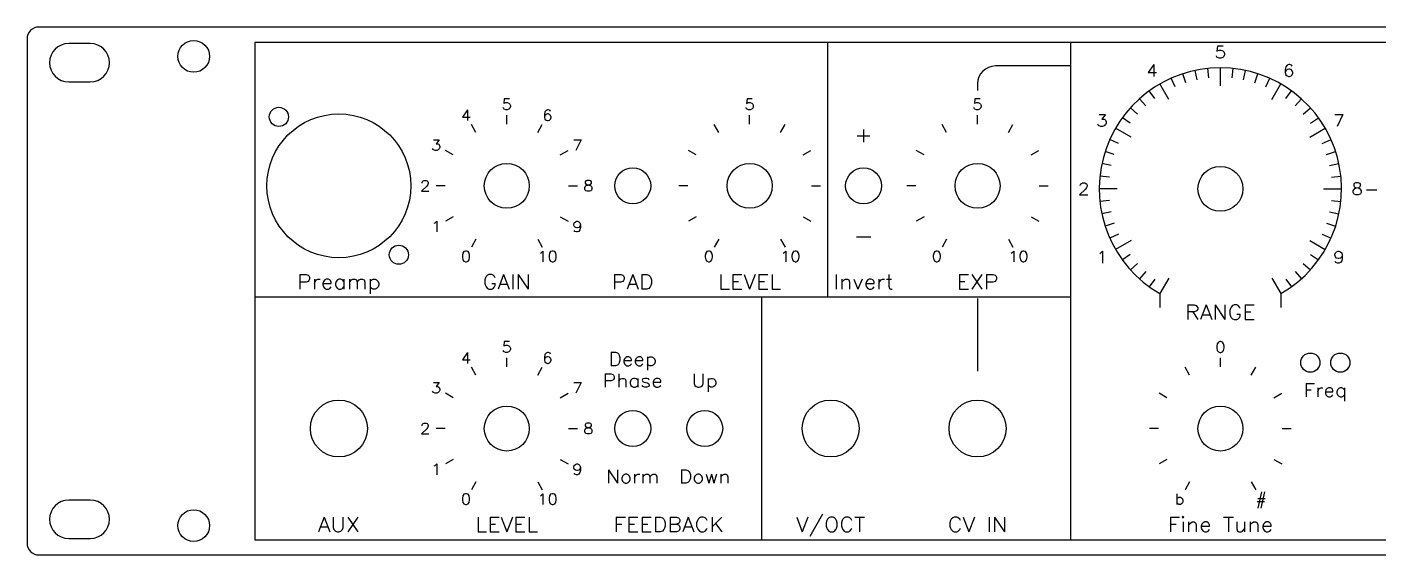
# Model space of a CAD drawing. Extents: x 0 to 483, y 0 to 88.
# Drawn here: x 0 to 225.4, y 0 to 88.1 of the extents above; entities that cross this region are included whole.
import ezdxf

# ---------------------------------------------------------------- set-up
doc = ezdxf.new("R2010")
doc.units = 0
for name, color, linetype in [('AUSSCHNITTE', 1, 'CONTINUOUS'), ('DRUCK', 5, 'CONTINUOUS'), ('KONTUR', 7, 'CONTINUOUS')]:
    doc.layers.add(name, color=color, linetype=linetype)

msp = doc.modelspace()

# ---------------------------------------------------------------- linework, layer by layer
at = {"layer": 'AUSSCHNITTE'}
for points in [[(6.95, 78.95), (10.55, 78.95, 1), (10.55, 85.35), (6.95, 85.35, 1)], [(6.95, 2.75), (10.55, 2.75, 1), (10.55, 9.15), (6.95, 9.15, 1)]]:
    msp.add_lwpolyline(points, format="xyb", close=True, dxfattribs=at)
for centre, radius in [((27.8, 83.2), 2.65), ((42, 73.1), 1.6), ((52, 61.6), 12), ((80, 61.6), 3.75), ((101, 61.6), 3), ((120.5, 61.6), 3.75), ((139.5, 61.6), 3), ((158.5, 61.6), 3.75), ((199, 61.1), 3.75), ((62, 50.1), 1.6), ((214, 32.1), 1.6), ((219, 32.1), 1.6), ((52, 21.1), 4.75), ((80, 21.1), 3.75), ((134, 21.1), 4.75), ((158.5, 21.1), 4.75), ((199, 21.1), 3.75), ((101, 21.1), 3), ((113, 21.1), 3), ((27.8, 4.9), 2.65)]:
    msp.add_circle(centre, radius, dxfattribs=at)
at = {"layer": 'DRUCK'}
for p, q in [((38, 85.6), (427.5, 85.6)), ((38, 85.6), (38, 2.5)), ((133.5, 85.6), (133.5, 43.1)), ((174, 85.6), (174, 2.5)), ((174, 81.6), (161.5, 81.6)), ((197.056, 79.598), (196.889, 81.189)), ((199, 78.3), (199, 81.3)), ((200.944, 79.598), (201.111, 81.189)), ((191.435, 78.092), (190.784, 79.554)), ((193.252, 78.79), (192.758, 80.311)), ((195.133, 79.294), (194.8, 80.859)), ((202.867, 79.294), (203.2, 80.859)), ((204.748, 78.79), (205.242, 80.311)), ((206.565, 78.092), (207.216, 79.554)), ((158.5, 78.6), (158.5, 77.5)), ((188.067, 76.148), (187.127, 77.442)), ((190.4, 75.996), (188.9, 78.594)), ((207.6, 75.996), (209.1, 78.594)), ((209.933, 76.148), (210.873, 77.442)), ((185.178, 73.546), (183.988, 74.616)), ((186.554, 74.922), (185.484, 76.112)), ((211.446, 74.922), (212.516, 76.112)), ((212.822, 73.546), (214.012, 74.616)), ((80, 71.9), (80, 73.4)), ((120.5, 71.9), (120.5, 73.4)), ((158.5, 71.9), (158.5, 73.4)), ((183.952, 72.033), (182.658, 72.973)), ((214.048, 72.033), (215.342, 72.973)), ((74.85, 70.52), (74.1, 71.819)), ((85.15, 70.52), (85.9, 71.819)), ((115.35, 70.52), (114.6, 71.819)), ((125.65, 70.52), (126.4, 71.819)), ((153.35, 70.52), (152.6, 71.819)), ((163.65, 70.52), (164.4, 71.819)), ((184.104, 69.7), (181.506, 71.2)), ((213.896, 69.7), (216.494, 71.2)), ((182.008, 68.665), (180.546, 69.316)), ((215.992, 68.665), (217.454, 69.316)), ((71.08, 66.75), (69.781, 67.5)), ((88.92, 66.75), (90.219, 67.5)), ((111.58, 66.75), (110.281, 67.5)), ((129.42, 66.75), (130.719, 67.5)), ((149.58, 66.75), (148.281, 67.5)), ((167.42, 66.75), (168.719, 67.5)), ((181.31, 66.848), (179.789, 67.342)), ((216.69, 66.848), (218.211, 67.342)), ((180.502, 63.044), (178.911, 63.211)), ((180.806, 64.967), (179.241, 65.3)), ((217.194, 64.967), (218.759, 65.3)), ((217.498, 63.044), (219.089, 63.211)), ((69.7, 61.6), (68.2, 61.6)), ((90.3, 61.6), (91.8, 61.6)), ((110.2, 61.6), (108.7, 61.6)), ((130.8, 61.6), (132.3, 61.6)), ((148.2, 61.6), (146.7, 61.6)), ((168.8, 61.6), (170.3, 61.6)), ((181.8, 61.1), (178.8, 61.1)), ((216.2, 61.1), (219.2, 61.1)), ((180.502, 59.156), (178.911, 58.989)), ((217.498, 59.156), (219.089, 58.989)), ((71.08, 56.45), (69.781, 55.7)), ((88.92, 56.45), (90.219, 55.7)), ((111.58, 56.45), (110.281, 55.7)), ((129.42, 56.45), (130.719, 55.7)), ((149.58, 56.45), (148.281, 55.7)), ((167.42, 56.45), (168.719, 55.7)), ((180.806, 57.233), (179.241, 56.9)), ((217.194, 57.233), (218.759, 56.9)), ((181.31, 55.352), (179.789, 54.858)), ((216.69, 55.352), (218.211, 54.858)), ((74.85, 52.68), (74.1, 51.381)), ((85.15, 52.68), (85.9, 51.381)), ((115.35, 52.68), (114.6, 51.381)), ((125.65, 52.68), (126.4, 51.381)), ((138.3, 53.1), (140.7, 53.1)), ((153.35, 52.68), (152.6, 51.381)), ((163.65, 52.68), (164.4, 51.381)), ((182.008, 53.535), (180.546, 52.884)), ((184.104, 52.5), (181.506, 51)), ((213.896, 52.5), (216.494, 51)), ((215.992, 53.535), (217.454, 52.884)), ((183.952, 50.167), (182.658, 49.227)), ((214.048, 50.167), (215.342, 49.227)), ((185.178, 48.654), (183.988, 47.584)), ((212.822, 48.654), (214.012, 47.584)), ((186.554, 47.278), (185.484, 46.088)), ((188.067, 46.052), (187.127, 44.758)), ((190.4, 46.204), (188.9, 43.606)), ((207.6, 46.204), (209.1, 43.606)), ((209.933, 46.052), (210.873, 44.758)), ((211.446, 47.278), (212.516, 46.088)), ((38, 43.1), (174, 43.1)), ((122.5, 43.1), (122.5, 2.5)), ((188.9, 43.606), (188.9, 41.3)), ((209.1, 43.606), (209.1, 41.3)), ((158.5, 42.8), (158.5, 30.7)), ((80, 31.4), (80, 32.9)), ((199, 31.4), (199, 32.9)), ((74.85, 30.02), (74.1, 31.319)), ((85.15, 30.02), (85.9, 31.319)), ((193.85, 30.02), (193.1, 31.319)), ((204.15, 30.02), (204.9, 31.319)), ((71.08, 26.25), (69.781, 27)), ((88.92, 26.25), (90.219, 27)), ((190.08, 26.25), (188.781, 27)), ((207.92, 26.25), (209.219, 27)), ((69.7, 21.1), (68.2, 21.1)), ((90.3, 21.1), (91.8, 21.1)), ((188.7, 21.1), (187.2, 21.1)), ((209.3, 21.1), (210.8, 21.1)), ((71.08, 15.95), (69.781, 15.2)), ((88.92, 15.95), (90.219, 15.2)), ((190.08, 15.95), (188.781, 15.2)), ((207.92, 15.95), (209.219, 15.2)), ((74.85, 12.18), (74.1, 10.881)), ((85.15, 12.18), (85.9, 10.881)), ((193.85, 12.18), (193.1, 10.881)), ((204.15, 12.18), (204.9, 10.881)), ((38, 2.5), (427.5, 2.5))]:
    msp.add_line(p, q, dxfattribs=at)
for points in [[(199.48, 84.908), (198.52, 84.908), (198.424, 84.044), (198.52, 84.14), (198.808, 84.236), (199.096, 84.236), (199.384, 84.14), (199.576, 83.948), (199.672, 83.66), (199.672, 83.468), (199.576, 83.18), (199.384, 82.988), (199.096, 82.892), (198.808, 82.892), (198.52, 82.988), (198.424, 83.084), (198.328, 83.276)], [(187.888, 81.853), (186.928, 80.509), (188.368, 80.509)], [(187.888, 81.853), (187.888, 79.837)], [(210.976, 81.565), (210.88, 81.757), (210.592, 81.853), (210.4, 81.853), (210.112, 81.757), (209.92, 81.469), (209.824, 80.989), (209.824, 80.509), (209.92, 80.125), (210.112, 79.933), (210.4, 79.837), (210.496, 79.837), (210.784, 79.933), (210.976, 80.125), (211.072, 80.413), (211.072, 80.509), (210.976, 80.797), (210.784, 80.989), (210.496, 81.085), (210.4, 81.085), (210.112, 80.989), (209.92, 80.797), (209.824, 80.509)], [(80.429, 76.1), (79.571, 76.1), (79.486, 75.329), (79.571, 75.414), (79.829, 75.5), (80.086, 75.5), (80.343, 75.414), (80.514, 75.243), (80.6, 74.986), (80.6, 74.814), (80.514, 74.557), (80.343, 74.386), (80.086, 74.3), (79.829, 74.3), (79.571, 74.386), (79.486, 74.471), (79.4, 74.643)], [(120.929, 76.1), (120.071, 76.1), (119.986, 75.329), (120.071, 75.414), (120.329, 75.5), (120.586, 75.5), (120.843, 75.414), (121.014, 75.243), (121.1, 74.986), (121.1, 74.814), (121.014, 74.557), (120.843, 74.386), (120.586, 74.3), (120.329, 74.3), (120.071, 74.386), (119.986, 74.471), (119.9, 74.643)], [(158.929, 76.1), (158.071, 76.1), (157.986, 75.329), (158.071, 75.414), (158.329, 75.5), (158.586, 75.5), (158.843, 75.414), (159.014, 75.243), (159.1, 74.986), (159.1, 74.814), (159.014, 74.557), (158.843, 74.386), (158.586, 74.3), (158.329, 74.3), (158.071, 74.386), (157.986, 74.471), (157.9, 74.643)], [(73.457, 74.278), (72.6, 73.078), (73.886, 73.078)], [(73.457, 74.278), (73.457, 72.478)], [(87.314, 74.021), (87.229, 74.192), (86.971, 74.278), (86.8, 74.278), (86.543, 74.192), (86.371, 73.935), (86.286, 73.507), (86.286, 73.078), (86.371, 72.735), (86.543, 72.564), (86.8, 72.478), (86.886, 72.478), (87.143, 72.564), (87.314, 72.735), (87.4, 72.992), (87.4, 73.078), (87.314, 73.335), (87.143, 73.507), (86.886, 73.592), (86.8, 73.592), (86.543, 73.507), (86.371, 73.335), (86.286, 73.078)], [(178.775, 73.508), (179.831, 73.508), (179.255, 72.74), (179.543, 72.74), (179.735, 72.644), (179.831, 72.548), (179.927, 72.26), (179.927, 72.068), (179.831, 71.78), (179.639, 71.588), (179.351, 71.492), (179.063, 71.492), (178.775, 71.588), (178.679, 71.684), (178.583, 71.876)], [(218.073, 73.508), (219.417, 73.508)], [(219.417, 73.508), (218.457, 71.492)], [(138.451, 69.925), (140.549, 69.925)], [(139.5, 70.974), (139.5, 68.876)], [(67.793, 69.3), (68.736, 69.3), (68.222, 68.614), (68.479, 68.614), (68.651, 68.529), (68.736, 68.443), (68.822, 68.186), (68.822, 68.014), (68.736, 67.757), (68.565, 67.586), (68.308, 67.5), (68.051, 67.5), (67.793, 67.586), (67.708, 67.671), (67.622, 67.843)], [(91.178, 69.3), (92.378, 69.3)], [(92.378, 69.3), (91.521, 67.5)], [(65.886, 62.071), (65.886, 62.157), (65.971, 62.329), (66.057, 62.414), (66.229, 62.5), (66.571, 62.5), (66.743, 62.414), (66.829, 62.329), (66.914, 62.157), (66.914, 61.986), (66.829, 61.814), (66.657, 61.557), (65.8, 60.7), (67, 60.7)], [(93.429, 62.5), (93.171, 62.414), (93.086, 62.243), (93.086, 62.071), (93.171, 61.9), (93.343, 61.814), (93.686, 61.729), (93.943, 61.643), (94.114, 61.471), (94.2, 61.3), (94.2, 61.043), (94.114, 60.871), (94.029, 60.786), (93.771, 60.7), (93.429, 60.7), (93.171, 60.786), (93.086, 60.871), (93, 61.043), (93, 61.3), (93.086, 61.471), (93.257, 61.643), (93.514, 61.729), (93.857, 61.814), (94.029, 61.9), (94.114, 62.071), (94.114, 62.243), (94.029, 62.414), (93.771, 62.5), (93.429, 62.5)], [(175.624, 61.628), (175.624, 61.724), (175.72, 61.916), (175.816, 62.012), (176.008, 62.108), (176.392, 62.108), (176.584, 62.012), (176.68, 61.916), (176.776, 61.724), (176.776, 61.532), (176.68, 61.34), (176.488, 61.052), (175.528, 60.092), (176.872, 60.092)], [(221.608, 62.108), (221.32, 62.012), (221.224, 61.82), (221.224, 61.628), (221.32, 61.436), (221.512, 61.34), (221.896, 61.244), (222.184, 61.148), (222.376, 60.956), (222.472, 60.764), (222.472, 60.476), (222.376, 60.284), (222.28, 60.188), (221.992, 60.092), (221.608, 60.092), (221.32, 60.188), (221.224, 60.284), (221.128, 60.476), (221.128, 60.764), (221.224, 60.956), (221.416, 61.148), (221.704, 61.244), (222.088, 61.34), (222.28, 61.436), (222.376, 61.628), (222.376, 61.82), (222.28, 62.012), (221.992, 62.108), (221.608, 62.108)], [(223.376, 60.956), (225.104, 60.956)], [(67.879, 55.357), (68.051, 55.443), (68.308, 55.7), (68.308, 53.9)], [(92.292, 55.1), (92.207, 54.843), (92.035, 54.671), (91.778, 54.586), (91.692, 54.586), (91.435, 54.671), (91.264, 54.843), (91.178, 55.1), (91.178, 55.186), (91.264, 55.443), (91.435, 55.614), (91.692, 55.7), (91.778, 55.7), (92.035, 55.614), (92.207, 55.443), (92.292, 55.1), (92.292, 54.671), (92.207, 54.243), (92.035, 53.986), (91.778, 53.9), (91.607, 53.9), (91.349, 53.986), (91.264, 54.157)], [(73.114, 50.722), (72.857, 50.636), (72.686, 50.379), (72.6, 49.951), (72.6, 49.693), (72.686, 49.265), (72.857, 49.008), (73.114, 48.922), (73.286, 48.922), (73.543, 49.008), (73.714, 49.265), (73.8, 49.693), (73.8, 49.951), (73.714, 50.379), (73.543, 50.636), (73.286, 50.722), (73.114, 50.722)], [(85.6, 50.379), (85.771, 50.465), (86.029, 50.722), (86.029, 48.922)], [(87.571, 50.722), (87.314, 50.636), (87.143, 50.379), (87.057, 49.951), (87.057, 49.693), (87.143, 49.265), (87.314, 49.008), (87.571, 48.922), (87.743, 48.922), (88, 49.008), (88.171, 49.265), (88.257, 49.693), (88.257, 49.951), (88.171, 50.379), (88, 50.636), (87.743, 50.722), (87.571, 50.722)], [(113.614, 50.722), (113.357, 50.636), (113.186, 50.379), (113.1, 49.951), (113.1, 49.693), (113.186, 49.265), (113.357, 49.008), (113.614, 48.922), (113.786, 48.922), (114.043, 49.008), (114.214, 49.265), (114.3, 49.693), (114.3, 49.951), (114.214, 50.379), (114.043, 50.636), (113.786, 50.722), (113.614, 50.722)], [(126.1, 50.379), (126.271, 50.465), (126.529, 50.722), (126.529, 48.922)], [(128.071, 50.722), (127.814, 50.636), (127.643, 50.379), (127.557, 49.951), (127.557, 49.693), (127.643, 49.265), (127.814, 49.008), (128.071, 48.922), (128.243, 48.922), (128.5, 49.008), (128.671, 49.265), (128.757, 49.693), (128.757, 49.951), (128.671, 50.379), (128.5, 50.636), (128.243, 50.722), (128.071, 50.722)], [(151.614, 50.722), (151.357, 50.636), (151.186, 50.379), (151.1, 49.951), (151.1, 49.693), (151.186, 49.265), (151.357, 49.008), (151.614, 48.922), (151.786, 48.922), (152.043, 49.008), (152.214, 49.265), (152.3, 49.693), (152.3, 49.951), (152.214, 50.379), (152.043, 50.636), (151.786, 50.722), (151.614, 50.722)], [(164.1, 50.379), (164.271, 50.465), (164.529, 50.722), (164.529, 48.922)], [(166.071, 50.722), (165.814, 50.636), (165.643, 50.379), (165.557, 49.951), (165.557, 49.693), (165.643, 49.265), (165.814, 49.008), (166.071, 48.922), (166.243, 48.922), (166.5, 49.008), (166.671, 49.265), (166.757, 49.693), (166.757, 49.951), (166.671, 50.379), (166.5, 50.636), (166.243, 50.722), (166.071, 50.722)], [(178.871, 50.324), (179.063, 50.42), (179.351, 50.708), (179.351, 48.692)], [(219.321, 50.036), (219.225, 49.748), (219.033, 49.556), (218.745, 49.46), (218.649, 49.46), (218.361, 49.556), (218.169, 49.748), (218.073, 50.036), (218.073, 50.132), (218.169, 50.42), (218.361, 50.612), (218.649, 50.708), (218.745, 50.708), (219.033, 50.612), (219.225, 50.42), (219.321, 50.036), (219.321, 49.556), (219.225, 49.076), (219.033, 48.788), (218.745, 48.692), (218.553, 48.692), (218.265, 48.788), (218.169, 48.98)], [(45.472, 46.824), (45.472, 44.376)], [(45.472, 46.824), (46.521, 46.824), (46.871, 46.707), (46.987, 46.591), (47.104, 46.358), (47.104, 46.008), (46.987, 45.775), (46.871, 45.658), (46.521, 45.542), (45.472, 45.542)], [(47.92, 46.008), (47.92, 44.376)], [(47.92, 45.309), (48.037, 45.658), (48.27, 45.891), (48.503, 46.008), (48.853, 46.008)], [(49.319, 45.309), (50.718, 45.309), (50.718, 45.542), (50.601, 45.775), (50.485, 45.891), (50.251, 46.008), (49.902, 46.008), (49.669, 45.891), (49.435, 45.658), (49.319, 45.309), (49.319, 45.075), (49.435, 44.726), (49.669, 44.493), (49.902, 44.376), (50.251, 44.376), (50.485, 44.493), (50.718, 44.726)], [(52.816, 45.658), (52.583, 45.891), (52.35, 46.008), (52, 46.008), (51.767, 45.891), (51.534, 45.658), (51.417, 45.309), (51.417, 45.075), (51.534, 44.726), (51.767, 44.493), (52, 44.376), (52.35, 44.376), (52.583, 44.493), (52.816, 44.726)], [(52.816, 46.008), (52.816, 44.376)], [(53.749, 46.008), (53.749, 44.376)], [(53.749, 45.542), (54.098, 45.891), (54.331, 46.008), (54.681, 46.008), (54.914, 45.891), (55.031, 45.542), (55.031, 44.376)], [(55.031, 45.542), (55.381, 45.891), (55.614, 46.008), (55.963, 46.008), (56.197, 45.891), (56.313, 45.542), (56.313, 44.376)], [(57.246, 46.008), (57.246, 43.56)], [(57.246, 45.658), (57.479, 45.891), (57.712, 46.008), (58.062, 46.008), (58.295, 45.891), (58.528, 45.658), (58.645, 45.309), (58.645, 45.075), (58.528, 44.726), (58.295, 44.493), (58.062, 44.376), (57.712, 44.376), (57.479, 44.493), (57.246, 44.726)], [(78.077, 46.241), (77.96, 46.474), (77.727, 46.707), (77.494, 46.824), (77.027, 46.824), (76.794, 46.707), (76.561, 46.474), (76.445, 46.241), (76.328, 45.891), (76.328, 45.309), (76.445, 44.959), (76.561, 44.726), (76.794, 44.493), (77.027, 44.376), (77.494, 44.376), (77.727, 44.493), (77.96, 44.726), (78.077, 44.959), (78.077, 45.309)], [(77.494, 45.309), (78.077, 45.309)], [(79.475, 46.824), (78.543, 44.376)], [(78.893, 45.192), (80.058, 45.192)], [(79.475, 46.824), (80.408, 44.376)], [(80.991, 46.824), (80.991, 44.376)], [(81.923, 46.824), (81.923, 44.376)], [(81.923, 46.824), (83.555, 44.376)], [(83.555, 46.824), (83.555, 44.376)], [(97.969, 46.824), (97.969, 44.376)], [(97.969, 46.824), (99.018, 46.824), (99.368, 46.707), (99.485, 46.591), (99.601, 46.358), (99.601, 46.008), (99.485, 45.775), (99.368, 45.658), (99.018, 45.542), (97.969, 45.542)], [(101, 46.824), (100.067, 44.376)], [(100.417, 45.192), (101.583, 45.192)], [(101, 46.824), (101.933, 44.376)], [(102.515, 46.824), (102.515, 44.376)], [(102.515, 46.824), (103.331, 46.824), (103.681, 46.707), (103.914, 46.474), (104.031, 46.241), (104.147, 45.891), (104.147, 45.309), (104.031, 44.959), (103.914, 44.726), (103.681, 44.493), (103.331, 44.376), (102.515, 44.376)], [(115.721, 46.824), (115.721, 44.376)], [(117.702, 46.824), (117.702, 44.376)], [(117.702, 46.824), (119.218, 46.824)], [(117.702, 45.658), (118.635, 45.658)], [(119.567, 46.824), (120.5, 44.376)], [(121.433, 46.824), (120.5, 44.376)], [(122.015, 46.824), (122.015, 44.376)], [(122.015, 46.824), (123.531, 46.824)], [(122.015, 45.658), (122.948, 45.658)], [(124.23, 46.824), (124.23, 44.376)], [(134.954, 46.824), (134.954, 44.376)], [(135.886, 46.008), (135.886, 44.376)], [(135.886, 45.542), (136.236, 45.891), (136.469, 46.008), (136.819, 46.008), (137.052, 45.891), (137.169, 45.542), (137.169, 44.376)], [(137.868, 46.008), (138.567, 44.376)], [(139.267, 46.008), (138.567, 44.376)], [(139.85, 45.309), (141.249, 45.309), (141.249, 45.542), (141.132, 45.775), (141.015, 45.891), (140.782, 46.008), (140.433, 46.008), (140.199, 45.891), (139.966, 45.658), (139.85, 45.309), (139.85, 45.075), (139.966, 44.726), (140.199, 44.493), (140.433, 44.376), (140.782, 44.376), (141.015, 44.493), (141.249, 44.726)], [(142.065, 46.008), (142.065, 44.376)], [(142.065, 45.309), (142.181, 45.658), (142.414, 45.891), (142.647, 46.008), (142.997, 46.008)], [(143.347, 46.008), (144.163, 46.008)], [(143.697, 46.824), (143.697, 44.842), (143.813, 44.493), (144.046, 44.376), (144.279, 44.376)], [(155.469, 46.824), (155.469, 44.376)], [(155.469, 46.824), (156.985, 46.824)], [(155.469, 45.658), (156.402, 45.658)], [(157.567, 46.824), (159.199, 44.376)], [(159.199, 46.824), (157.567, 44.376)], [(160.015, 46.824), (160.015, 44.376)], [(160.015, 46.824), (161.065, 46.824), (161.414, 46.707), (161.531, 46.591), (161.647, 46.358), (161.647, 46.008), (161.531, 45.775), (161.414, 45.658), (161.065, 45.542), (160.015, 45.542)], [(115.721, 44.376), (117.119, 44.376)], [(117.702, 44.376), (119.218, 44.376)], [(122.015, 44.376), (123.531, 44.376)], [(124.23, 44.376), (125.629, 44.376)], [(155.469, 44.376), (156.985, 44.376)], [(193.579, 41.724), (193.579, 39.276)], [(193.579, 41.724), (194.629, 41.724), (194.978, 41.607), (195.095, 41.491), (195.211, 41.258), (195.211, 41.025), (195.095, 40.791), (194.978, 40.675), (194.629, 40.558), (193.579, 40.558)], [(196.61, 41.724), (195.678, 39.276)], [(196.61, 41.724), (197.543, 39.276)], [(198.126, 41.724), (198.126, 39.276)], [(198.126, 41.724), (199.758, 39.276)], [(199.758, 41.724), (199.758, 39.276)], [(202.322, 41.141), (202.206, 41.374), (201.973, 41.607), (201.739, 41.724), (201.273, 41.724), (201.04, 41.607), (200.807, 41.374), (200.69, 41.141), (200.574, 40.791), (200.574, 40.209), (200.69, 39.859), (200.807, 39.626), (201.04, 39.393), (201.273, 39.276), (201.739, 39.276), (201.973, 39.393), (202.206, 39.626), (202.322, 39.859), (202.322, 40.209)], [(203.138, 41.724), (203.138, 39.276)], [(203.138, 41.724), (204.654, 41.724)], [(194.395, 40.558), (195.211, 39.276)], [(196.027, 40.092), (197.193, 40.092)], [(201.739, 40.209), (202.322, 40.209)], [(203.138, 40.558), (204.071, 40.558)], [(203.138, 39.276), (204.654, 39.276)], [(80.429, 35.6), (79.571, 35.6), (79.486, 34.829), (79.571, 34.914), (79.829, 35), (80.086, 35), (80.343, 34.914), (80.514, 34.743), (80.6, 34.486), (80.6, 34.314), (80.514, 34.057), (80.343, 33.886), (80.086, 33.8), (79.829, 33.8), (79.571, 33.886), (79.486, 33.971), (79.4, 34.143)], [(97.386, 33.816), (97.386, 31.584)], [(97.386, 33.816), (98.13, 33.816), (98.449, 33.71), (98.662, 33.497), (98.768, 33.285), (98.874, 32.966), (98.874, 32.434), (98.768, 32.115), (98.662, 31.903), (98.449, 31.69), (98.13, 31.584), (97.386, 31.584)], [(198.914, 35.6), (198.657, 35.514), (198.486, 35.257), (198.4, 34.829), (198.4, 34.571), (198.486, 34.143), (198.657, 33.886), (198.914, 33.8), (199.086, 33.8), (199.343, 33.886), (199.514, 34.143), (199.6, 34.571), (199.6, 34.829), (199.514, 35.257), (199.343, 35.514), (199.086, 35.6), (198.914, 35.6)], [(73.457, 33.778), (72.6, 32.578), (73.886, 32.578)], [(73.457, 33.778), (73.457, 31.978)], [(87.314, 33.521), (87.229, 33.692), (86.971, 33.778), (86.8, 33.778), (86.543, 33.692), (86.371, 33.435), (86.286, 33.007), (86.286, 32.578), (86.371, 32.235), (86.543, 32.064), (86.8, 31.978), (86.886, 31.978), (87.143, 32.064), (87.314, 32.235), (87.4, 32.492), (87.4, 32.578), (87.314, 32.835), (87.143, 33.007), (86.886, 33.092), (86.8, 33.092), (86.543, 33.007), (86.371, 32.835), (86.286, 32.578)], [(99.512, 32.434), (100.787, 32.434), (100.787, 32.647), (100.681, 32.859), (100.575, 32.966), (100.362, 33.072), (100.043, 33.072), (99.831, 32.966), (99.618, 32.753), (99.512, 32.434), (99.512, 32.222), (99.618, 31.903), (99.831, 31.69), (100.043, 31.584), (100.362, 31.584), (100.575, 31.69), (100.787, 31.903)], [(101.425, 32.434), (102.701, 32.434), (102.701, 32.647), (102.594, 32.859), (102.488, 32.966), (102.275, 33.072), (101.957, 33.072), (101.744, 32.966), (101.531, 32.753), (101.425, 32.434), (101.425, 32.222), (101.531, 31.903), (101.744, 31.69), (101.957, 31.584), (102.275, 31.584), (102.488, 31.69), (102.701, 31.903)], [(103.445, 33.072), (103.445, 30.84)], [(103.445, 32.753), (103.657, 32.966), (103.87, 33.072), (104.189, 33.072), (104.401, 32.966), (104.614, 32.753), (104.72, 32.434), (104.72, 32.222), (104.614, 31.903), (104.401, 31.69), (104.189, 31.584), (103.87, 31.584), (103.657, 31.69), (103.445, 31.903)], [(96.43, 30.216), (96.43, 27.984)], [(96.43, 30.216), (97.386, 30.216), (97.705, 30.11), (97.811, 30.003), (97.918, 29.791), (97.918, 29.472), (97.811, 29.259), (97.705, 29.153), (97.386, 29.047), (96.43, 29.047)], [(98.662, 30.216), (98.662, 27.984)], [(98.662, 29.047), (98.981, 29.366), (99.193, 29.472), (99.512, 29.472), (99.725, 29.366), (99.831, 29.047), (99.831, 27.984)], [(101.85, 29.153), (101.638, 29.366), (101.425, 29.472), (101.106, 29.472), (100.894, 29.366), (100.681, 29.153), (100.575, 28.834), (100.575, 28.622), (100.681, 28.303), (100.894, 28.09), (101.106, 27.984), (101.425, 27.984), (101.638, 28.09), (101.85, 28.303)], [(101.85, 29.472), (101.85, 27.984)], [(103.763, 29.153), (103.657, 29.366), (103.338, 29.472), (103.019, 29.472), (102.701, 29.366), (102.594, 29.153), (102.701, 28.941), (102.913, 28.834), (103.445, 28.728), (103.657, 28.622), (103.763, 28.409), (103.763, 28.303), (103.657, 28.09), (103.338, 27.984), (103.019, 27.984), (102.701, 28.09), (102.594, 28.303)], [(104.401, 28.834), (105.677, 28.834), (105.677, 29.047), (105.57, 29.259), (105.464, 29.366), (105.251, 29.472), (104.933, 29.472), (104.72, 29.366), (104.507, 29.153), (104.401, 28.834), (104.401, 28.622), (104.507, 28.303), (104.72, 28.09), (104.933, 27.984), (105.251, 27.984), (105.464, 28.09), (105.677, 28.303)], [(111.246, 30.216), (111.246, 28.622), (111.353, 28.303), (111.565, 28.09), (111.884, 27.984), (112.097, 27.984), (112.415, 28.09), (112.628, 28.303), (112.734, 28.622), (112.734, 30.216)], [(113.585, 29.472), (113.585, 27.24)], [(113.585, 29.153), (113.797, 29.366), (114.01, 29.472), (114.329, 29.472), (114.541, 29.366), (114.754, 29.153), (114.86, 28.834), (114.86, 28.622), (114.754, 28.303), (114.541, 28.09), (114.329, 27.984), (114.01, 27.984), (113.797, 28.09), (113.585, 28.303)], [(67.793, 28.8), (68.736, 28.8), (68.222, 28.114), (68.479, 28.114), (68.651, 28.029), (68.736, 27.943), (68.822, 27.686), (68.822, 27.514), (68.736, 27.257), (68.565, 27.086), (68.308, 27), (68.051, 27), (67.793, 27.086), (67.708, 27.171), (67.622, 27.343)], [(91.178, 28.8), (92.378, 28.8)], [(92.378, 28.8), (91.521, 27)], [(213.311, 28.616), (213.311, 26.384)], [(213.311, 28.616), (214.693, 28.616)], [(213.311, 27.553), (214.162, 27.553)], [(215.225, 27.872), (215.225, 26.384)], [(215.225, 27.234), (215.331, 27.553), (215.543, 27.766), (215.756, 27.872), (216.075, 27.872)], [(216.5, 27.234), (217.775, 27.234), (217.775, 27.447), (217.669, 27.659), (217.563, 27.766), (217.35, 27.872), (217.031, 27.872), (216.819, 27.766), (216.606, 27.553), (216.5, 27.234), (216.5, 27.022), (216.606, 26.703), (216.819, 26.49), (217.031, 26.384), (217.35, 26.384), (217.563, 26.49), (217.775, 26.703)], [(219.689, 27.553), (219.476, 27.766), (219.263, 27.872), (218.945, 27.872), (218.732, 27.766), (218.519, 27.553), (218.413, 27.234), (218.413, 27.022), (218.519, 26.703), (218.732, 26.49), (218.945, 26.384), (219.263, 26.384), (219.476, 26.49), (219.689, 26.703)], [(219.689, 27.872), (219.689, 25.64)], [(65.886, 21.571), (65.886, 21.657), (65.971, 21.829), (66.057, 21.914), (66.229, 22), (66.571, 22), (66.743, 21.914), (66.829, 21.829), (66.914, 21.657), (66.914, 21.486), (66.829, 21.314), (66.657, 21.057), (65.8, 20.2), (67, 20.2)], [(93.429, 22), (93.171, 21.914), (93.086, 21.743), (93.086, 21.571), (93.171, 21.4), (93.343, 21.314), (93.686, 21.229), (93.943, 21.143), (94.114, 20.971), (94.2, 20.8), (94.2, 20.543), (94.114, 20.371), (94.029, 20.286), (93.771, 20.2), (93.429, 20.2), (93.171, 20.286), (93.086, 20.371), (93, 20.543), (93, 20.8), (93.086, 20.971), (93.257, 21.143), (93.514, 21.229), (93.857, 21.314), (94.029, 21.4), (94.114, 21.571), (94.114, 21.743), (94.029, 21.914), (93.771, 22), (93.429, 22)], [(67.879, 14.857), (68.051, 14.943), (68.308, 15.2), (68.308, 13.4)], [(92.292, 14.6), (92.207, 14.343), (92.035, 14.171), (91.778, 14.086), (91.692, 14.086), (91.435, 14.171), (91.264, 14.343), (91.178, 14.6), (91.178, 14.686), (91.264, 14.943), (91.435, 15.114), (91.692, 15.2), (91.778, 15.2), (92.035, 15.114), (92.207, 14.943), (92.292, 14.6), (92.292, 14.171), (92.207, 13.743), (92.035, 13.486), (91.778, 13.4), (91.607, 13.4), (91.349, 13.486), (91.264, 13.657)], [(96.961, 14.216), (96.961, 11.984)], [(96.961, 14.216), (98.449, 11.984)], [(98.449, 14.216), (98.449, 11.984)], [(109.121, 14.216), (109.121, 11.984)], [(109.121, 14.216), (109.865, 14.216), (110.183, 14.11), (110.396, 13.897), (110.502, 13.685), (110.609, 13.366), (110.609, 12.834), (110.502, 12.515), (110.396, 12.303), (110.183, 12.09), (109.865, 11.984), (109.121, 11.984)], [(99.725, 13.472), (99.512, 13.366), (99.299, 13.153), (99.193, 12.834), (99.193, 12.622), (99.299, 12.303), (99.512, 12.09), (99.725, 11.984), (100.043, 11.984), (100.256, 12.09), (100.469, 12.303), (100.575, 12.622), (100.575, 12.834), (100.469, 13.153), (100.256, 13.366), (100.043, 13.472), (99.725, 13.472)], [(101.319, 13.472), (101.319, 11.984)], [(101.319, 12.834), (101.425, 13.153), (101.638, 13.366), (101.85, 13.472), (102.169, 13.472)], [(102.701, 13.472), (102.701, 11.984)], [(102.701, 13.047), (103.019, 13.366), (103.232, 13.472), (103.551, 13.472), (103.763, 13.366), (103.87, 13.047), (103.87, 11.984)], [(103.87, 13.047), (104.189, 13.366), (104.401, 13.472), (104.72, 13.472), (104.933, 13.366), (105.039, 13.047), (105.039, 11.984)], [(111.778, 13.472), (111.565, 13.366), (111.353, 13.153), (111.246, 12.834), (111.246, 12.622), (111.353, 12.303), (111.565, 12.09), (111.778, 11.984), (112.097, 11.984), (112.309, 12.09), (112.522, 12.303), (112.628, 12.622), (112.628, 12.834), (112.522, 13.153), (112.309, 13.366), (112.097, 13.472), (111.778, 13.472)], [(113.266, 13.472), (113.691, 11.984)], [(114.116, 13.472), (113.691, 11.984)], [(114.116, 13.472), (114.541, 11.984)], [(114.966, 13.472), (114.541, 11.984)], [(115.71, 13.472), (115.71, 11.984)], [(115.71, 13.047), (116.029, 13.366), (116.242, 13.472), (116.561, 13.472), (116.773, 13.366), (116.879, 13.047), (116.879, 11.984)], [(73.114, 10.222), (72.857, 10.136), (72.686, 9.879), (72.6, 9.451), (72.6, 9.193), (72.686, 8.765), (72.857, 8.508), (73.114, 8.422), (73.286, 8.422), (73.543, 8.508), (73.714, 8.765), (73.8, 9.193), (73.8, 9.451), (73.714, 9.879), (73.543, 10.136), (73.286, 10.222), (73.114, 10.222)], [(85.6, 9.879), (85.771, 9.965), (86.029, 10.222), (86.029, 8.422)], [(87.571, 10.222), (87.314, 10.136), (87.143, 9.879), (87.057, 9.451), (87.057, 9.193), (87.143, 8.765), (87.314, 8.508), (87.571, 8.422), (87.743, 8.422), (88, 8.508), (88.171, 8.765), (88.257, 9.193), (88.257, 9.451), (88.171, 9.879), (88, 10.136), (87.743, 10.222), (87.571, 10.222)], [(191.729, 10.222), (191.729, 8.422)], [(191.729, 9.365), (191.9, 9.536), (192.071, 9.622), (192.329, 9.622), (192.5, 9.536), (192.671, 9.365), (192.757, 9.108), (192.757, 8.936), (192.671, 8.679), (192.5, 8.508), (192.329, 8.422), (192.071, 8.422), (191.9, 8.508), (191.729, 8.679)], [(205.843, 10.565), (205.243, 7.822)], [(205.243, 9.451), (206.443, 9.451)], [(206.357, 10.565), (205.757, 7.822)], [(132.659, 6.79), (130.561, 3.06)], [(205.157, 8.936), (206.357, 8.936)], [(49.552, 6.324), (48.619, 3.876)], [(48.969, 4.692), (50.135, 4.692)], [(49.552, 6.324), (50.485, 3.876)], [(51.067, 6.324), (51.067, 4.575), (51.184, 4.226), (51.417, 3.993), (51.767, 3.876), (52, 3.876), (52.35, 3.993), (52.583, 4.226), (52.699, 4.575), (52.699, 6.324)], [(53.515, 6.324), (55.147, 3.876)], [(55.147, 6.324), (53.515, 3.876)], [(75.221, 6.324), (75.221, 3.876)], [(77.202, 6.324), (77.202, 3.876)], [(77.202, 6.324), (78.718, 6.324)], [(77.202, 5.158), (78.135, 5.158)], [(79.067, 6.324), (80, 3.876)], [(80.933, 6.324), (80, 3.876)], [(81.515, 6.324), (81.515, 3.876)], [(81.515, 6.324), (83.031, 6.324)], [(81.515, 5.158), (82.448, 5.158)], [(83.73, 6.324), (83.73, 3.876)], [(98.257, 6.324), (98.257, 3.876)], [(98.257, 6.324), (99.773, 6.324)], [(98.257, 5.158), (99.19, 5.158)], [(100.355, 6.324), (100.355, 3.876)], [(100.355, 6.324), (101.871, 6.324)], [(100.355, 5.158), (101.288, 5.158)], [(102.57, 6.324), (102.57, 3.876)], [(102.57, 6.324), (104.086, 6.324)], [(102.57, 5.158), (103.503, 5.158)], [(104.785, 6.324), (104.785, 3.876)], [(104.785, 6.324), (105.601, 6.324), (105.951, 6.207), (106.184, 5.974), (106.301, 5.741), (106.417, 5.391), (106.417, 4.809), (106.301, 4.459), (106.184, 4.226), (105.951, 3.993), (105.601, 3.876), (104.785, 3.876)], [(107.233, 6.324), (107.233, 3.876)], [(107.233, 6.324), (108.282, 6.324), (108.632, 6.207), (108.749, 6.091), (108.865, 5.858), (108.865, 5.625), (108.749, 5.391), (108.632, 5.275), (108.282, 5.158)], [(107.233, 5.158), (108.282, 5.158), (108.632, 5.042), (108.749, 4.925), (108.865, 4.692), (108.865, 4.342), (108.749, 4.109), (108.632, 3.993), (108.282, 3.876), (107.233, 3.876)], [(110.264, 6.324), (109.331, 3.876)], [(109.681, 4.692), (110.847, 4.692)], [(110.264, 6.324), (111.197, 3.876)], [(113.411, 5.741), (113.295, 5.974), (113.062, 6.207), (112.829, 6.324), (112.362, 6.324), (112.129, 6.207), (111.896, 5.974), (111.779, 5.741), (111.663, 5.391), (111.663, 4.809), (111.779, 4.459), (111.896, 4.226), (112.129, 3.993), (112.362, 3.876), (112.829, 3.876), (113.062, 3.993), (113.295, 4.226), (113.411, 4.459)], [(114.227, 6.324), (114.227, 3.876)], [(115.859, 6.324), (114.227, 4.692)], [(114.81, 5.275), (115.859, 3.876)], [(128.346, 6.324), (129.279, 3.876)], [(130.211, 6.324), (129.279, 3.876)], [(133.942, 6.324), (133.709, 6.207), (133.475, 5.974), (133.359, 5.741), (133.242, 5.391), (133.242, 4.809), (133.359, 4.459), (133.475, 4.226), (133.709, 3.993), (133.942, 3.876), (134.408, 3.876), (134.641, 3.993), (134.874, 4.226), (134.991, 4.459), (135.107, 4.809), (135.107, 5.391), (134.991, 5.741), (134.874, 5.974), (134.641, 6.207), (134.408, 6.324), (133.942, 6.324)], [(137.555, 5.741), (137.439, 5.974), (137.206, 6.207), (136.973, 6.324), (136.506, 6.324), (136.273, 6.207), (136.04, 5.974), (135.923, 5.741), (135.807, 5.391), (135.807, 4.809), (135.923, 4.459), (136.04, 4.226), (136.273, 3.993), (136.506, 3.876), (136.973, 3.876), (137.206, 3.993), (137.439, 4.226), (137.555, 4.459)], [(138.022, 6.324), (139.654, 6.324)], [(138.838, 6.324), (138.838, 3.876)], [(155.644, 5.741), (155.527, 5.974), (155.294, 6.207), (155.061, 6.324), (154.595, 6.324), (154.362, 6.207), (154.129, 5.974), (154.012, 5.741), (153.895, 5.391), (153.895, 4.809), (154.012, 4.459), (154.129, 4.226), (154.362, 3.993), (154.595, 3.876), (155.061, 3.876), (155.294, 3.993), (155.527, 4.226), (155.644, 4.459)], [(156.11, 6.324), (157.043, 3.876)], [(157.975, 6.324), (157.043, 3.876)], [(160.423, 6.324), (160.423, 3.876)], [(161.356, 6.324), (161.356, 3.876)], [(161.356, 6.324), (162.988, 3.876)], [(162.988, 6.324), (162.988, 3.876)], [(190.665, 6.324), (190.665, 3.876)], [(190.665, 6.324), (192.181, 6.324)], [(190.665, 5.158), (191.598, 5.158)], [(192.647, 6.324), (192.763, 6.207), (192.88, 6.324), (192.763, 6.441), (192.647, 6.324)], [(192.763, 5.508), (192.763, 3.876)], [(193.696, 5.508), (193.696, 3.876)], [(193.696, 5.042), (194.046, 5.391), (194.279, 5.508), (194.629, 5.508), (194.862, 5.391), (194.978, 5.042), (194.978, 3.876)], [(195.794, 4.809), (197.193, 4.809), (197.193, 5.042), (197.077, 5.275), (196.96, 5.391), (196.727, 5.508), (196.377, 5.508), (196.144, 5.391), (195.911, 5.158), (195.794, 4.809), (195.794, 4.575), (195.911, 4.226), (196.144, 3.993), (196.377, 3.876), (196.727, 3.876), (196.96, 3.993), (197.193, 4.226)], [(199.525, 6.324), (201.157, 6.324)], [(200.341, 6.324), (200.341, 3.876)], [(201.739, 5.508), (201.739, 4.342), (201.856, 3.993), (202.089, 3.876), (202.439, 3.876), (202.672, 3.993), (203.022, 4.342)], [(203.022, 5.508), (203.022, 3.876)], [(203.954, 5.508), (203.954, 3.876)], [(203.954, 5.042), (204.304, 5.391), (204.537, 5.508), (204.887, 5.508), (205.12, 5.391), (205.237, 5.042), (205.237, 3.876)], [(206.053, 4.809), (207.451, 4.809), (207.451, 5.042), (207.335, 5.275), (207.218, 5.391), (206.985, 5.508), (206.635, 5.508), (206.402, 5.391), (206.169, 5.158), (206.053, 4.809), (206.053, 4.575), (206.169, 4.226), (206.402, 3.993), (206.635, 3.876), (206.985, 3.876), (207.218, 3.993), (207.451, 4.226)], [(75.221, 3.876), (76.619, 3.876)], [(77.202, 3.876), (78.718, 3.876)], [(81.515, 3.876), (83.031, 3.876)], [(83.73, 3.876), (85.129, 3.876)], [(100.355, 3.876), (101.871, 3.876)], [(102.57, 3.876), (104.086, 3.876)]]:
    msp.add_lwpolyline(points, dxfattribs=at)
for centre, radius, start, end in [((161.5, 78.6), 3, 90, 180), ((199, 61.1), 20.2, -60, 240)]:
    msp.add_arc(centre, radius, start, end, dxfattribs=at)
at = {"layer": 'KONTUR'}
msp.add_lwpolyline([(2, 0), (480.6, 0, 0.414), (482.6, 2), (482.6, 86.1, 0.414), (480.6, 88.1), (2, 88.1, 0.414), (0, 86.1), (0, 2, 0.414)], format="xyb", close=True, dxfattribs=at)

doc.saveas('drawing.dxf')
